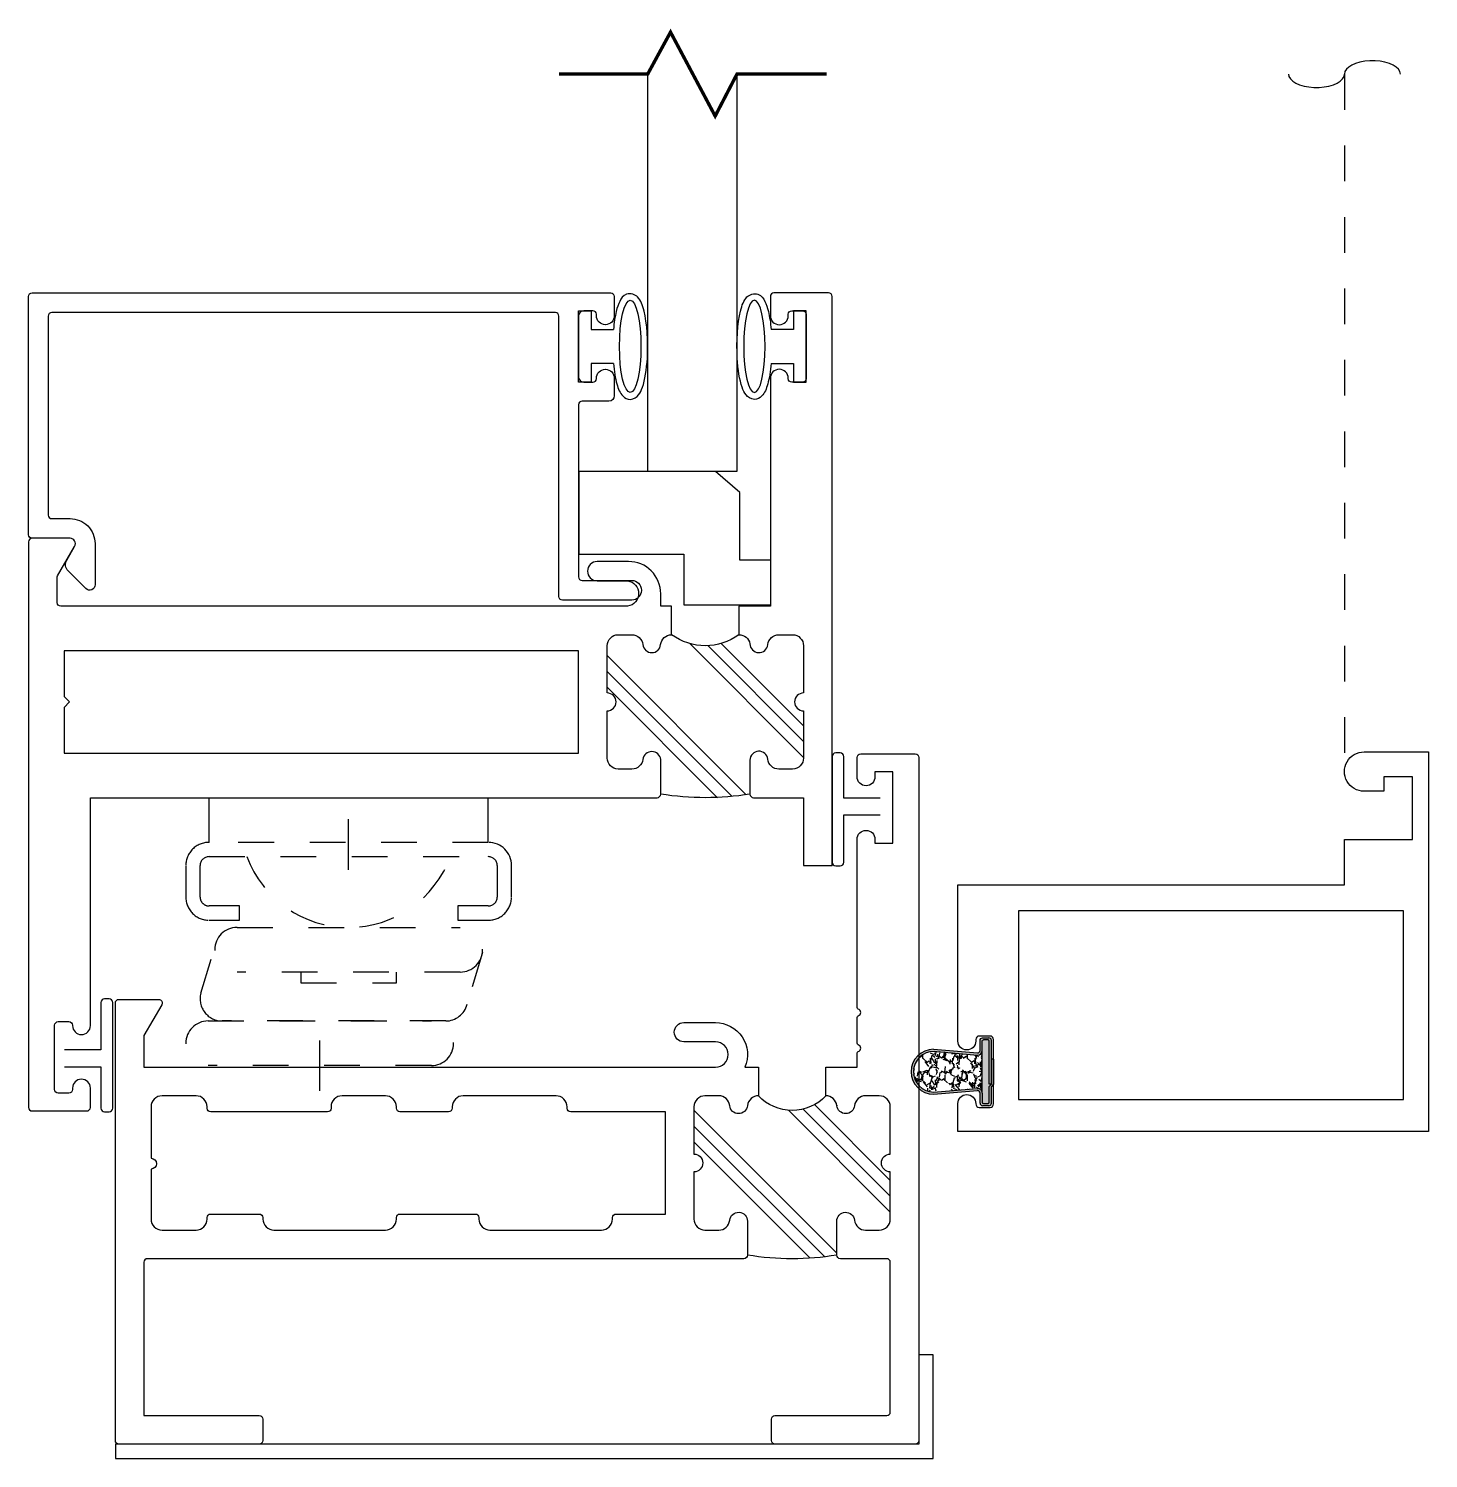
# Model space of a CAD drawing. Extents: x -7 to 55.9, y -20.4 to 38.1.
# Drawn here: x 18.005 to 21.925, y 19.109 to 23.111 of the extents above; entities that cross this region are included whole.
import ezdxf

# ---------------------------------------------------------------- set-up
doc = ezdxf.new("R2010")
doc.units = 0
doc.header["$LTSCALE"] = 0.25
doc.header["$MEASUREMENT"] = 0
doc.linetypes.add('HIDDEN', pattern=[0.375, 0.25, -0.125])
doc.layers.get('0').update_dxf_attribs({"linetype": 'CONTINUOUS'})
for name, color, linetype in [('FRAME', 1, 'CONTINUOUS'), ('GLASS', 7, 'CONTINUOUS'), ('HARDWARE', 7, 'CONTINUOUS'), ('MISC', 7, 'CONTINUOUS'), ('SCREEN', 92, 'CONTINUOUS'), ('VENT', 5, 'CONTINUOUS'), ('YK_GLASS_STOP', 5, 'CONTINUOUS')]:
    doc.layers.add(name, color=color, linetype=linetype)

# ---------------------------------------------------------------- blocks, each defined once
blk = doc.blocks.new('05P19-BLOCK-OG')
h = blk.add_hatch()
h.set_pattern_fill('PLAST', angle=45, style=0)
h.set_pattern_definition([(45, (0, 0), (-0.1767766952966369, 0.1767766952966369), []), (45, (-0.02209708691207961, 0.02209708691207961), (-0.1767766952966369, 0.1767766952966369), []), (45, (-0.04419417382415922, 0.04419417382415922), (-0.1767766952966369, 0.1767766952966369), [])])
h.paths.add_polyline_path([(0.006500000000002615, 1.119999999999997, -1), (0.006500000000002615, 1.169999999999998), (0.006499999999999062, 1.301999999999996, 0.4142135623730951), (-0.02449999999999974, 1.333000000000002), (-0.06282235637171851, 1.333000000000002, 0.3831100821435137), (-0.09364390909450426, 1.305321428571432, -0.9477161429389733), (-0.1434999999999995, 1.307999999999996), (-0.1434999999999995, 1.402999999999995, 0.08116490880306991), (-0.3934999999999995, 1.402999999999995), (-0.3935000000000031, 1.307999999999996, -0.9477161429388881), (-0.4433560909054926, 1.305321428571428, 0.383110082143552), (-0.4741776436282805, 1.333000000000002), (-0.5124999999999993, 1.333000000000002, 0.414213562373112), (-0.5435000000000016, 1.301999999999996), (-0.5435000000000016, 1.169999999999998, -1), (-0.5435000000000016, 1.119999999999997), (-0.5435000000000052, 0.9879999999999995, 0.4142135623730697), (-0.5124999999999993, 0.9570000000000007), (-0.4741776436282805, 0.9569999999999972, 0.3831100821435728), (-0.4433560909054714, 0.9846785714285693, -0.898026510133856), (-0.3936439090945107, 0.9846785714285708, 0.009247422742496176), (-0.3934999999999995, 0.9835410560201723, 0.3725428218125842), (-0.3628223563717016, 0.9569999999999972, -0.4362749181193996), (-0.1741776436283076, 0.9569999999999972, 0.3831100821436014), (-0.1433560909054956, 0.9846785714285695, -0.8980265101344621), (-0.0936439090945278, 0.9846785714285708, 0.3831100821435797), (-0.06282235637171851, 0.9570000000000007), (-0.0245000000000033, 0.9570000000000007, 0.414213562373095), (0.006499999999995509, 0.9879999999999995)])
for points in [[(-0.3934999999999995, 0.9835410560201723, -0.009247422742496176), (-0.3936439090945107, 0.9846785714285708, 0.8980265101338284), (-0.4433560909054712, 0.9846785714285708, -0.3831100821435873), (-0.4741776436282805, 0.9569999999999972), (-0.5124999999999993, 0.9570000000000007, -0.4142135623730697), (-0.5435000000000052, 0.9879999999999995), (-0.5435000000000016, 1.119999999999997, 0.9999999999999999), (-0.5435000000000016, 1.169999999999998), (-0.5435000000000016, 1.301999999999996, -0.414213562373112), (-0.5124999999999993, 1.333000000000002), (-0.4741776436282805, 1.333000000000002, -0.383110082143552), (-0.4433560909054926, 1.305321428571428, 0.9477161429388876), (-0.3935000000000031, 1.307999999999996), (-0.3934999999999995, 1.402999999999995, 0.414213562373095), (-0.4035000000000011, 1.413), (-2.073499999999999, 1.413, -0.414213562373147), (-2.083500000000004, 1.423000000000005), (-2.0835, 1.851999999999993), (-1.760500000000017, 1.851999999999993, 0.414213562373095), (-1.750500000000019, 1.861999999999991), (-1.750500000000019, 1.921999999999993, 0.414213562373095), (-1.760500000000017, 1.931999999999992), (-2.1535, 1.931999999999992, 0.414213562373095), (-2.163499999999998, 1.922000000000001), (-2.163499999999999, 0.6969999999999992, 0.414213562373095), (-2.153500000000001, 0.6870000000000012), (-2.042499999999997, 0.6869999999999976, 0.5773502691896818), (-2.033839745962155, 0.7019999999999982), (-2.083500000000001, 0.7880140831103262), (-2.083500000000001, 0.8769999999999989), (-0.4829229117880409, 0.8769999999999989, -0.9999999999999999), (-0.4829229117880409, 0.8060000000000009), (-0.5715738031341093, 0.8060000000000009, 0.9999999999999999), (-0.5715738031341093, 0.7520000000000024), (-0.4834999999999994, 0.7520000000000024, 0.5366750419289156), (-0.4005843802411153, 0.8769999999999953), (-0.3628223563717015, 0.8769999999999988), (-0.3628223563717015, 0.9569999999999972, -0.3831100821435872), (-0.3936439090945107, 0.9846785714285708)], [(-0.1434999999999995, 0.9835410560202007, 0.00924742274226656), (-0.1433560909054983, 0.9846785714285708, -0.383110082143587), (-0.1741776436283076, 0.9569999999999972), (-0.1741776436283076, 0.8769999999999988), (-0.08650000000001157, 0.8769999999999989), (-0.08650000000000446, 0.8378849659528314, 0.3178372451958593), (-0.08316666666667416, 0.8331709207449087, -0.7071067811862941), (-0.08316666666667061, 0.8143147399132538, 0.3178372451957417), (-0.08650000000000801, 0.8096006947053453), (-0.08650000000000801, 0.7378849659528299, 0.3178372451956331), (-0.08316666666667416, 0.7331709207449109, -0.7071067811862941), (-0.08316666666667061, 0.7143147399132559, 0.3178372451959373), (-0.08650000000000801, 0.7096006947053404), (-0.08649999999999736, 0.2389914200298442, 0.9999999999999999), (-0.0365000000000002, 0.2389914200298442), (-0.0365000000000002, 0.25), (0.01350000000000051, 0.25), (0.01350000000000051, 0.04999999999999716), (-0.0365000000000002, 0.05000000000000071), (-0.0365000000000002, 0.0640713322541302, 0.9999999999999999), (-0.08649999999999913, 0.0640713322541302), (-0.08650000000000091, 0.009999999999998016, 0.4142135623731472), (-0.07649999999999935, 0), (0.07649999999999935, 0, 0.414213562373069), (0.08650000000000269, 0.00999999999999801), (0.08650000000000091, 1.922000000000001, 0.414213562373095), (0.07649999999999935, 1.931999999999999), (-0.3164999999999942, 1.931999999999999, 0.414213562372965), (-0.3264999999999958, 1.922000000000001), (-0.3264999999999993, 1.861999999999998, 0.414213562373095), (-0.3164999999999942, 1.852), (-0.003499999999998948, 1.852, -0.414213562373199), (0.006500000000006166, 1.842000000000002), (0.006500000000002615, 1.422999999999998, -0.414213562373095), (-0.003499999999998951, 1.413), (-0.1335000000000015, 1.413, 0.414213562373095), (-0.1434999999999995, 1.402999999999995), (-0.1434999999999995, 1.307999999999996, 0.9477161429388934), (-0.0936439090945047, 1.305321428571428, -0.383110082143551), (-0.06282235637171851, 1.333000000000002), (-0.02449999999999974, 1.333000000000002, -0.414213562373095), (0.006499999999999062, 1.301999999999996), (0.006500000000002615, 1.169999999999998, 0.9999999999999997), (0.006500000000002615, 1.119999999999997), (0.006499999999995509, 0.9879999999999995, -0.414213562373095), (-0.0245000000000033, 0.9570000000000007), (-0.06282235637171851, 0.9570000000000007, -0.3831100821435794), (-0.0936439090945278, 0.9846785714285708, 0.8980265101338356), (-0.1433560909054918, 0.9846785714285708)]]:
    blk.add_lwpolyline(points, format="xyb")
blk.add_lwpolyline([(-1.3765, 0.9879999999999995, -0.414213562373095), (-1.407499999999999, 0.9570000000000007), (-1.528500000000001, 0.9570000000000007, -0.414213562373095), (-1.5595, 0.9879999999999995), (-1.5595, 0.9920000000000009, 0.4142135623730689), (-1.569499999999998, 1.001999999999999), (-1.8965, 1.001999999999999, 0.4142135623731211), (-1.906500000000001, 0.9919999999999973), (-1.906500000000001, 0.9879999999999995, -0.414213562373095), (-1.9375, 0.9570000000000007), (-2.032499999999999, 0.9569999999999972, -0.41421356237312), (-2.063500000000001, 0.9879999999999995), (-2.063500000000001, 1.131999999999998, 0.9999999999999999), (-2.063500000000001, 1.161999999999999), (-2.063499999999999, 1.301999999999996, -0.4142135623730923), (-2.032499999999999, 1.333000000000002), (-1.937500000000002, 1.333000000000002, -0.414213562373095), (-1.906500000000001, 1.301999999999996), (-1.906500000000001, 1.301999999999996), (-1.906500000000003, 1.298000000000005, 0.4142135623730945), (-1.896500000000003, 1.288), (-1.760499999999999, 1.288, 0.4142135623730955), (-1.750499999999999, 1.298000000000005), (-1.750500000000001, 1.301999999999996), (-1.750500000000001, 1.301999999999996, -0.4142135623730959), (-1.7195, 1.333000000000002), (-1.407500000000001, 1.333000000000002, -0.414213562373095), (-1.3765, 1.301999999999996), (-1.3765, 1.301999999999996), (-1.376500000000002, 1.297999999999998, 0.4142135623730976), (-1.366500000000002, 1.288), (-1.155499999999998, 1.288, 0.4142135623730924), (-1.145499999999998, 1.297999999999998), (-1.145499999999997, 1.301999999999996), (-1.145499999999997, 1.301999999999996, -0.414213562373095), (-1.114499999999998, 1.333000000000002), (-0.8024999999999967, 1.333000000000002, -0.4142135623730783), (-0.7714999999999961, 1.301999999999996), (-0.7714999999999979, 1.301999999999996), (-0.7714999999999961, 1.297999999999998, 0.4142135623730955), (-0.7614999999999963, 1.288), (-0.6234999999999999, 1.288), (-0.6234999999999999, 1.001999999999999), (-0.8885000000000005, 1.001999999999999, 0.414213562373069), (-0.8984999999999967, 0.9919999999999973), (-0.8984999999999985, 0.9879999999999995, -0.4142135623731034), (-0.9295000000000009, 0.9570000000000007), (-1.189500000000002, 0.9570000000000007, -0.414213562373095), (-1.220500000000003, 0.9879999999999995), (-1.220500000000001, 0.9919999999999973, 0.4142135623731472), (-1.230499999999999, 1.001999999999999), (-1.366500000000002, 1.001999999999999, 0.414213562373147), (-1.3765, 0.9919999999999973)], format="xyb", close=True)
at = {"color": 7}
for centre, radius, start, end in [((-0.2685000000000384, 0.6380355958714585), 0.7751100177289266, 80.71952999972237, 99.28047000027192), ((-0.2685000000000046, 0.869475561110952), 0.1286749171919361, 42.85912806963021, 137.1408719303697)]:
    blk.add_arc(centre, radius, start, end, dxfattribs=at)
blk = doc.blocks.new('05P11-Z-BAR')
h = blk.add_hatch()
h.set_pattern_fill('PLAST', angle=45, style=0)
h.set_pattern_definition([(45, (-0.3846097068984409, -1.398661897411557e-07), (-0.1767766952966369, 0.1767766952966369), []), (45, (-0.4067067938105207, 0.02209694704589005), (-0.1767766952966369, 0.1767766952966369), []), (45, (-0.4288038807226, 0.04419403395796961), (-0.1767766952966369, 0.1767766952966369), [])])
h.paths.add_polyline_path([(0.006500012155301604, 1.119999860133819, -0.4142135623730743), (-0.01849998784469875, 1.144999860133807, -0.4142135623730742), (0.006500012155301604, 1.169999860133802), (0.006500012155301604, 1.301999860133803, 0.4142135623730952), (-0.02449998784470075, 1.332999860133806), (-0.06282234421639288, 1.332999860133806, 0.3831100821436012), (-0.09364389693920794, 1.305321288705233, -0.9477161429388272), (-0.1434999878446988, 1.307999860133805), (-0.1434999878446988, 1.402999860133806, 0.08732874840429862), (-0.3934999878446988, 1.402999860133806), (-0.3934999878446988, 1.307999860133804, -1), (-0.4434999878446995, 1.307999860133808, 0.3529846201391642), (-0.4733297908957237, 1.332999860133806), (-0.5124999878446985, 1.332999860133806, 0.4142135623730613), (-0.5434999878446973, 1.301999860133804), (-0.5434999878446973, 1.169999860133792, -0.4142135623730532), (-0.5184999878446952, 1.144999860133804, -0.4142135623730535), (-0.5434999878446973, 1.119999860133805), (-0.5434999878446956, 0.9879998601338011, 0.4142135623730853), (-0.5124999878446954, 0.9569998601338012), (-0.4741776314730153, 0.9569998601338008, 0.3831100821436243), (-0.4433560787501896, 0.9846784315623762, -0.8980265101338073), (-0.3936438969391802, 0.9846784315623749, 0.3831100821435955), (-0.3628223442163705, 0.9569998601338012, -0.3255772967541123), (-0.174499987844698, 0.9569998601338008, 0.3636339569096083), (-0.1434999878446988, 0.9819998601337991, -0.9477161429388691), (-0.09364389693920705, 0.9846784315623749, 0.3831100821436257), (-0.06282234421640132, 0.9569998601338012), (-0.02449998784469898, 0.9569998601338012, 0.4142135623730952), (0.006500012155301604, 0.9879998601338018)])
blk.add_line((-0.08650000000003644, 0.8769999999999882), (-0.08650000000003644, 0.8769999999999882))
for points in [[(-2.163499999999992, 2.279999999999987, -0.4142135623730951), (-2.153500000000002, 2.289999999999992), (-2.00050000000001, 2.289999999999992, -0.414213562373095), (-1.990500000000005, 2.279999999999987), (-1.990500000000019, 2.225999999999985, -0.9999999999999999), (-2.040500000000002, 2.225999999999985), (-2.040500000000002, 2.22999999999999, 0.414213562373095), (-2.050500000000007, 2.239999999999995), (-2.080500000000008, 2.239999999999995, 0.414213562373095), (-2.090500000000013, 2.22999999999999), (-2.090500000000013, 2.049999999999983, 0.4142135623730949), (-2.080500000000008, 2.039999999999992), (-2.050500000000007, 2.039999999999992, 0.414213562373095), (-2.040500000000002, 2.049999999999983), (-2.040500000000002, 2.050999999999988, -0.9999999999999999), (-1.990500000000005, 2.050999999999988), (-1.990500000000019, 1.412999999999968), (-0.4034999999999953, 1.412999999999968, -0.414213562373095), (-0.393499999999996, 1.402999999999985), (-0.3935000000012612, 1.306458842872245, -0.8888336095938596), (-0.4431522135836654, 1.305951034930174, 0.3772582045381307), (-0.4738993975682249, 1.33299999999997), (-0.5124999999999962, 1.33299999999997, 0.414213562373095), (-0.5434999999999879, 1.301999999999978), (-0.5435000000000021, 1.169999999999973, -0.9999999999999999), (-0.5435000000000021, 1.119999999999549), (-0.5434999999999879, 0.9879999999999707, 0.414213562373095), (-0.5124999999999962, 0.9569999999999648), (-0.4741776164002478, 0.9569999999999648, 0.3831087811484064), (-0.4433560787501905, 0.9846784315623718, -0.8980265101338769), (-0.3936438969391807, 0.9846784315623744, 0.3831100821435925), (-0.3628223442163709, 0.9569998601338008), (-0.3628223442163634, 0.8769999999999745), (-0.3934999999998494, 0.8769999999999851), (-0.393499999999726, 0.8420000000002545, -0.414213562374017), (-0.4834999999997152, 0.7519999999999811), (-0.571499999999979, 0.7519999999999811, -0.9999999999999999), (-0.571499999999979, 0.8059999999999832), (-0.4859999999997129, 0.8059999999999832, 0.8591549295774696), (-0.4859999999996987, 0.8769999999999776), (-2.073500000000017, 0.8769999999999811, 0.4142135623730951), (-2.083500000000008, 0.866999999999976), (-2.083500000000008, 0.7970333209967748, 0.1316524975873933), (-2.082160254037852, 0.7920333209967794), (-2.03450961894324, 0.7094999999999914, -0.5773534625289464), (-2.047500143700653, 0.6870000000006797), (-2.153500000000002, 0.6869999999999834, -0.414213562373095), (-2.163500000000007, 0.6969999999999885), (-2.163500000000007, 2.280000021861284)], [(-0.02450000000001085, 0.956999999999979, 0.414213562373095), (0.006499999999995065, 0.9879999999999707), (0.006499999999995065, 1.12000000000151, -0.9999999999999997), (0.006499999999995065, 1.169999999999973), (0.006499999999995065, 1.301999999999978, 0.414213562373095), (-0.02450000000001085, 1.332999999999984), (-0.06282235637103684, 1.332999999999984, 0.38311008214375), (-0.09364390909385012, 1.305321428571403, -0.9477161429392208), (-0.1434999999999964, 1.307999999999992), (-0.143499999999996, 1.402999999999984, -0.414213562373095), (-0.1334999999999966, 1.412999999999983), (0.006499999999995509, 1.412999999999997), (0.006499999999995509, 1.602999999999994), (0.0864999999999938, 1.602999999999994), (0.08650000000000801, 0.01000000000000512, -0.414213562373095), (0.0765000000000029, 0), (-0.0765000000000029, 0, -0.414213562373095), (-0.0864999999999938, 0.01000000000000512), (-0.0864999999999938, 0.06399999999999295, -0.9999999999999999), (-0.03650000000001086, 0.06399999999999295), (-0.03650000000001086, 0.06000000000000227, 0.414213562373095), (-0.02650000000000574, 0.04999999999999716), (0.003499999999995396, 0.04999999999999716, 0.414213562373095), (0.01350000000000051, 0.06000000000000227), (0.01350000000000051, 0.2399999999999949, 0.414213562373095), (0.003499999999995396, 0.25), (-0.02650000000000574, 0.25, 0.414213562373095), (-0.03650000000001086, 0.2399999999999949), (-0.03650000000001086, 0.2390000000000043, -0.9999999999999999), (-0.0864999999999938, 0.2390000000000043), (-0.08650000000003644, 0.8769999999999882), (-0.1744999878447051, 0.8769999999999742), (-0.1744999878446976, 0.9569998601338012, 0.3636339569096084), (-0.1434999878446988, 0.9819998601338, -0.9477161429388556), (-0.09364389693920705, 0.9846784315623751, 0.3831100821435591), (-0.06282234421640887, 0.9569998601338017), (-0.02449998784469898, 0.9569998601338014)]]:
    blk.add_lwpolyline(points, format="xyb")
blk.add_lwpolyline([(-2.063499999999998, 1.160499999999971), (-2.063499999999998, 1.287999999999982), (-0.6234999999999999, 1.287999999999968), (-0.6234999999999999, 1.001999999999967), (-2.063499999999998, 1.001999999999981), (-2.063499999999998, 1.129499999999965), (-2.048499999999998, 1.144999999999968)], close=True)
at = {"color": 7}
for centre, radius, start, end in [((-0.2685000000000084, 0.6380355958717443), 0.7751100177289135, 80.71952999972298, 99.28047000039282), ((-0.2686611660305345, 0.8277217441759068), 0.1599348578108211, 53.93185351632605, 126.0681464836738)]:
    blk.add_arc(centre, radius, start, end, dxfattribs=at)
blk = doc.blocks.new('4-BAR_HINGE')
at = {"linetype": 'HIDDEN', "ltscale": 0.75}
for p, q in [((0.400599999999983, -1.054240267752014), (0.312599999999982, -1.054240267752011)), ((0.2475999999999843, -1.119240267752012), (0.2475999999999843, -1.901240267752012)), ((0.2875999999999834, -1.901240267752016), (0.2875999999999834, -1.119240267752019)), ((0.3125999999999856, -1.094240267752021), (0.4005999999999794, -1.094240267752021)), ((0.4255999999999815, -1.119240267752019), (0.4255999999999851, -1.204240267752017)), ((0.4655999999999878, -1.204240267752013), (0.4655999999999842, -1.119240267752016)), ((0.5561197281526482, -1.135744846481067), (0.700893794197583, -1.1784500173728)), ((0.4856939637455078, -1.822740267752017), (0.4856939637455078, -1.197740267752017)), ((0.6106939637455078, -1.197740267752017), (0.6106939637455078, -1.822740267752017)), ((0.4255999999999851, -1.204240267752017), (0.4655999999999878, -1.204240267752013)), ((0.7475999999999843, -1.23853412391556), (0.7475999999999843, -1.864192989564973)), ((0.7475999999999843, -1.903740267752013), (0.7475999999999843, -1.278740267752013)), ((0.8725999999999843, -1.278740267752013), (0.8725999999999843, -1.903740267752013)), ((0.640723439938153, -1.376546750686487), (0.6106939637455078, -1.376546750686487)), ((0.640723439938153, -1.643933784817548), (0.640723439938153, -1.376546750686487)), ((0.6106939637455078, -1.643933784817548), (0.640723439938153, -1.643933784817548)), ((0.4655999999999807, -1.816240267752011), (0.4255999999999851, -1.816240267752011)), ((0.4255999999999851, -1.816240267752011), (0.4255999999999851, -1.901240267752016)), ((0.4655999999999842, -1.901240267752012), (0.4655999999999807, -1.816240267752011)), ((0.6701371524157622, -1.924233811882683), (0.5261870349446731, -1.881237661580759)), ((0.4005999999999865, -1.926240267752018), (0.3125999999999856, -1.926240267752014)), ((0.3125999999999856, -1.966240267752013), (0.4005999999999865, -1.96624026775201))]:
    blk.add_line(p, q, dxfattribs=at)
for p, q in [((0.2475999999999843, -1.119240267752012), (0.1225000000000094, -1.119240267752012)), ((0.2475999999999843, -1.901240267752009), (0.1225000000000094, -1.901240267752009))]:
    blk.add_line(p, q)
at = {"linetype": 'Continuous'}
for p, q in [((0.3241550291959463, -1.510240267752014), (0.1831148004168881, -1.510240267752014)), ((0.9431201143895116, -1.591240267752013), (0.802079885610457, -1.591240267752013))]:
    blk.add_line(p, q, dxfattribs=at)
at = {"linetype": 'HIDDEN', "ltscale": 0.75}
for centre, radius, start, end in [((0.3125999999999856, -1.119240267752012), 0.06500000000000128, 90.00000000000325, 180), ((0.400599999999983, -1.119240267752012), 0.06500000000000128, 359.9999999999968, 90), ((0.3125999999999856, -1.119240267752023), 0.02500000000000213, 90, 179.9999999999919), ((0.4005999999999794, -1.119240267752019), 0.02499999999999858, 0, 90), ((0.5481939637455078, -1.197740267752017), 0.0625, 0, 180), ((0.6855999999999831, -1.23853412391556), 0.06200000000000241, 0, 75.71921055997257), ((0.1811789483949724, -1.510240267752014), 0.3045150153505384, 290.4553410060033, 69.54465899399665), ((0.8100999999999843, -1.278740267752013), 0.0625, 0, 180), ((0.5481939637455078, -1.822740267752017), 0.0625, 180, 0), ((0.6855999999999867, -1.864192989564973), 0.06199999999999761, 255.5579444636939, 0), ((0.312599999999982, -1.901240267752016), 0.06499999999999773, 179.9999999999968, 270.0000000000032), ((0.3125999999999856, -1.901240267752016), 0.02499999999999858, 180, 270), ((0.4005999999999865, -1.901240267752012), 0.06499999999999773, 270, 0), ((0.400599999999983, -1.901240267752019), 0.02500000000000213, 270.0000000000081, 8.142219984546603e-12), ((0.8100999999999843, -1.903740267752013), 0.0625, 180, 0)]:
    blk.add_arc(centre, radius, start, end, dxfattribs=at)
blk = doc.blocks.new('05P05-.25in_GLASS_STOP')
for p, q in [((-0.5884999999999732, 0.2500000000001179), (-0.6234999999999555, 0.2500000000001179)), ((-0.6234999999999555, 0.2500000000001179), (-0.6234999999999555, 0.05000000000011862)), ((-0.5884999999999732, 0.1975000000001124), (-0.5884999999999732, 0.2500000000001179)), ((-0.02150000000005992, 0.1975000000001124), (-0.02150000000005992, 0.2500000000001179)), ((-0.02150000000005992, 0.2500000000001179), (0.01349999999992246, 0.2500000000001179)), ((0.01349999999992246, 0.2500000000001179), (0.01349999999992246, 0.05000000000011862)), ((-0.5258537792499054, 0.1975000000001123), (-0.5884999999999732, 0.1975000000001124)), ((-0.08414622075012768, 0.1975000000001123), (-0.02150000000005992, 0.1975000000001124)), ((-0.5884999999999732, 0.05000000000011862), (-0.5884999999999732, 0.1025000000001206)), ((-0.5884999999999732, 0.1025000000001206), (-0.5258264626035033, 0.1025000000001206)), ((-0.02150000000005992, 0.1025000000001206), (-0.08417353739652977, 0.1025000000001206)), ((-0.02150000000005992, 0.05000000000011862), (-0.02150000000005992, 0.1025000000001206)), ((-0.6234999999999555, 0.05000000000011862), (-0.5884999999999732, 0.05000000000011862)), ((0.01349999999992246, 0.05000000000011862), (-0.02150000000005992, 0.05000000000011862))]:
    blk.add_line(p, q)
blk.add_lwpolyline([(-2.0475, 0.6320000000000006, 0.4142135623731117), (-1.977500000000001, 0.7020000000000061), (-1.977500000000008, 0.8170000000000045, 0.6681786381312159), (-2.003106601724023, 0.8276066017115838), (-2.05268078054102, 0.7780324228364738, 0.3394542586999595), (-2.056653746095606, 0.7478547533171714), (-2.034509618943236, 0.709500000000001, -0.5773502691896181), (-2.047500000000002, 0.6870000000000003), (-2.153499999999999, 0.6869999999999985, 0.4142135623730951), (-2.163499999999999, 0.6769999999999987), (-2.163499999999952, 0.01000000000008505, 0.414213562373069), (-2.153499999999953, 8.615330671091215e-14), (-0.5334999999999525, 1.20570220474292e-13, 0.4142135623731211), (-0.5234999999999527, 0.01000000000012125), (-0.5234999999999562, 0.0641000000001195, 0.4142135623730951), (-0.548399999999955, 0.08900000000012187), (-0.5485999999999546, 0.08900000000012187, 0.4142135623731003), (-0.5734999999999538, 0.0641000000001195), (-0.5734999999999543, 0.0600000000001184, -0.4142135623730951), (-0.583499999999954, 0.05000000000011684), (-0.6084999999999535, 0.05000000000011684, -0.4142135623730864), (-0.6234999999999536, 0.06500000000011741), (-0.6234999999999569, 0.2350000000001191, -0.414213562373082), (-0.608499999999957, 0.2500000000001197), (-0.5834999999999575, 0.2500000000001197, -0.4142135623730431), (-0.5734999999999595, 0.2400000000001217), (-0.5734999999999586, 0.2389000000001207, 0.4142135623730951), (-0.548599999999958, 0.2140000000001219), (-0.5483999999999585, 0.2140000000001219, 0.4142135623731107), (-0.5234999999999601, 0.2389000000001207), (-0.5234999999999597, 0.2880000000001199, 0.4142135623730951), (-0.5384999999999602, 0.3030000000001205), (-0.6134999999999577, 0.3030000000001178, -0.414213562373108), (-0.623499999999958, 0.3130000000001176), (-0.6234999999999673, 0.7950000000001187, -0.4142135623730951), (-0.6134999999999675, 0.8050000000001185), (-0.4743999999999982, 0.8050000000001184, 0.4142135623730951), (-0.4474999999999982, 0.8319000000001188), (-0.4474999999999982, 0.8331000000001186, 0.4142135623730964), (-0.4743999999999982, 0.860000000000119), (-0.6684999999999686, 0.8600000000001182, 0.4142135623730951), (-0.6784999999999684, 0.8500000000001184), (-0.6784999999999534, 0.06500000000011563, -0.4142135623730951), (-0.6884999999999531, 0.05500000000011585), (-2.098499999999957, 0.05500000000008143, -0.414213562373069), (-2.108499999999957, 0.06499999999999684), (-2.108499999999996, 0.6220000000000008, -0.4142135623730951), (-2.098499999999996, 0.6320000000000006)], format="xyb", close=True)
at = {"extrusion": (0, 0, -1)}
blk.add_ellipse((-0.4789291316869005, 0.1500000000001164), major_axis=(0, 0.1291417834930815), ratio=0.2323028162423295, dxfattribs=at)
blk.add_ellipse((-0.1310708683131325, 0.1500000000001164), major_axis=(0, 0.1291417834930815), ratio=0.2323028162423295)
for points in [[(-0.5258537792499055, 0.1975000000001123), (-0.5239381905453989, 0.2192619323687833), (-0.5206848080422598, 0.2391379696677345), (-0.5122014389201938, 0.26906933263559), (-0.5082158103586146, 0.2801243945859221), (-0.49453389650479, 0.293754654219582), (-0.4873865521171773, 0.2980894733958687), (-0.4789291316869005, 0.2980894733958687), (-0.4681546555212844, 0.2980894733958687), (-0.4601808542613049, 0.2915249131502776), (-0.4506441997096149, 0.2792864122120623), (-0.447491618645331, 0.272415250409311), (-0.4373168951899025, 0.243753269355852), (-0.4327879288062643, 0.214756435282527), (-0.4282232713158544, 0.1361969476710374), (-0.4315394023967762, 0.08512002492522568), (-0.4442252202239687, 0.03441686393306707), (-0.4483353178571938, 0.02177428309818288), (-0.4644050357458018, 0.004813679648053321), (-0.4781911956679136, -0.0004377570689457246), (-0.4994470389754377, 0.008139219907816488), (-0.5041752501289367, 0.01589043658388003), (-0.5123091614569765, 0.03183721654219668), (-0.5153853805516383, 0.04115887258296914), (-0.521564316548105, 0.06650385090228257), (-0.5241826887724336, 0.08384627548553789), (-0.5258264626035033, 0.1025000000001205)], [(-0.08414622075012756, 0.1975000000001123), (-0.08606180945463415, 0.2192619323687833), (-0.08931519195777327, 0.2391379696677345), (-0.09779856107983931, 0.26906933263559), (-0.1017841896414184, 0.2801243945859221), (-0.1154661034952431, 0.293754654219582), (-0.1226134478828558, 0.2980894733958687), (-0.1310708683131325, 0.2980894733958687), (-0.1418453444787486, 0.2980894733958687), (-0.1498191457387282, 0.2915249131502776), (-0.1593558002904181, 0.2792864122120623), (-0.162508381354702, 0.272415250409311), (-0.1726831048101305, 0.243753269355852), (-0.1772120711937688, 0.214756435282527), (-0.1817767286841787, 0.1361969476710374), (-0.1784605976032569, 0.08512002492522568), (-0.1657747797760644, 0.03441686393306707), (-0.1616646821428392, 0.02177428309818288), (-0.1455949642542312, 0.004813679648053321), (-0.1318088043321194, -0.0004377570689457246), (-0.1105529610245953, 0.008139219907816488), (-0.1058247498710964, 0.01589043658388003), (-0.0976908385430566, 0.03183721654219668), (-0.09461461944839478, 0.04115887258296914), (-0.0884356834519281, 0.06650385090228257), (-0.0858173112275995, 0.08384627548553789), (-0.08417353739652977, 0.1025000000001205)]]:
    blk.add_open_spline(points, degree=3, knots=[5.075676406543776, 5.075676406543776, 5.075676406543776, 5.075676406543776, 5.596594853853209, 5.596594853853209, 6.055763188068042, 6.055763188068042, 6.283185307179586, 6.283185307179586, 6.283185307179586, 6.57291362589119, 6.57291362589119, 6.862641944602795, 6.862641944602795, 7.608886423721328, 7.608886423721328, 8.676450748970272, 8.676450748970272, 9.184339566121352, 9.184339566121352, 9.518241711648844, 9.518241711648844, 9.852143857176337, 9.852143857176337, 10.18604600270383, 10.18604600270383, 10.63143584422233, 10.63143584422233, 10.63143584422233, 10.63143584422233])
blk = doc.blocks.new('A$C3E2104E7')
at = {"layer": 'SCREEN'}
blk.add_lwpolyline([(0.02490016478563462, 0.1033195725520102), (0.02510016478564125, 0.1033195725520102, -0.414213562373095), (0.05000016478564362, 0.07841957255200782), (0.05000016478564362, 0.07731957255199973, 0.4142135623730949), (0.06000016478563452, 0.06731957255200882), (0.09000016478560724, 0.06731957255200882, 0.414213562373095), (0.100000164785655, 0.07731957255199973), (0.100000164785655, 0.2573195725520065, 0.414213562373095), (0.09000016478560724, 0.2673195725519975), (0.06000016478563452, 0.2673195725519975, 0.414213562373095), (0.05000016478564362, 0.2573195725520065), (0.05000016478564362, 0.2532195725520126, -0.4142135623730951), (0.02510016478564125, 0.2283195725520102), (0.02490016478563462, 0.2283195725520102, -0.4142135623730949), (1.647856322506414e-07, 0.2532195725520126), (1.647856322506414e-07, 0.6904999818689532), (1.082515027650786, 0.6904999818689532), (1.082515027650786, 0.8174999818689628), (1.272515027650783, 0.8174999818689628), (1.272515027650783, 0.9924999818689457), (1.192515027650785, 0.9924999818689457), (1.192515027650785, 0.9524999818689537), (1.137515027650792, 0.9524999818689821, -1.00000000000013), (1.137515027650792, 1.062499981868967), (1.317515027650785, 1.062499981868967), (1.317515027650785, -1.81310326752282e-08), (1.647856322506414e-07, -1.81310326752282e-08), (1.647856322506414e-07, 0.07841957255200782, -0.414213562373095)], format="xyb", close=True, dxfattribs=at)
blk.add_lwpolyline([(1.247515027650699, 0.08999998186891389), (1.247515027650699, 0.6174999818689173), (0.1700001647855416, 0.6174999818689173), (0.1700001647855416, 0.08999998186888547)], close=True, dxfattribs=at)
blk = doc.blocks.new('*U186')
h = blk.add_hatch(color=7)
h.dxf.hatch_style = 1
h.paths.add_polyline_path([(-0.06244228641652898, 0.1619882729286112), (-0.0520159362549512, 0.03959539549218635, -0.4393819219709624), (-0.05899056916341916, 0.03200000000000003), (-0.08744328750798944, 0.03199999999999958, 0.414213562373092), (-0.09444328750798936, 0.02499999999999958), (-0.09444328750798936, 0.006999999999999534, 0.4142135623730894), (-0.08744328750798935, -3.33066907387547e-16), (-0.04044228750799125, 0), (-0.03444328750798856, -0.0060000000000002), (0.03555771249200922, -0.0060000000000002), (0.03555771249200923, -2.775557561562891e-17), (-0.03444328750798852, 0), (-0.04044228750799118, 0.005999999999999645), (-0.08494328750798986, 0.005999999999999617, -0.4142135623730941), (-0.08844328750798985, 0.00949999999999962), (-0.08844328750798985, 0.02249999999999991, -0.414213562373071), (-0.08494328750798988, 0.02599999999999963), (-0.05899056916341897, 0.02600000000000002, 0.4393819219709506), (-0.04603767947626435, 0.0401057344854886), (-0.05644207855980712, 0.1619858380355864, -1.000618141417038), (0.05755671249201022, 0.160705716355984), (0.05755671249201023, 0.152869), (0.04705771705673792, 0.03901089416962103, 0.414459032046027), (0.06005771249200897, 0.02599999999999977), (0.08605771249200875, 0.02599999999999963, -0.4142135623730931), (0.08955771249200875, 0.02249999999999963), (0.08955771249200878, 0.009499999999999814, -0.4142135623731137), (0.08605771249200878, 0.005999999999999589), (-0.03444328750798853, 0.005999999999999645), (-0.03444328750798853, 0), (0.0885567124920108, -3.33066907387547e-16, 0.4142135623730951), (0.09555671249201081, 0.006999999999999673), (0.09555671249201081, 0.02499999999999974, 0.4142135623730885), (0.0885567124920108, 0.03199999999999958), (0.06005771249200895, 0.03199999999999983, -0.4142135623729288), (0.05305771249200897, 0.0389999999999959), (0.0635577124920091, 0.1620000000000135, 1.000093076325736)])
h = blk.add_hatch()
h.set_pattern_fill('GRAVEL', scale=0.0625)
h.set_pattern_definition([(228.012787504, (-0.01399056916341923, 0.08849999999999991), (-0.5000000000000039, -0.5625000000000002), [0.0084085, -0.8324430029421062]), (184.969740728, (-0.01961556916341944, 0.08224999999999982), (0.7499999999999984, 0.06250000000000219), [0.01442925, -1.428495297576875]), (132.510447078, (-0.03399056916341969, 0.08099999999999985), (0.6250000000000073, -0.6874999999999916), [0.01017425, -1.007252037256231]), (267.273689006, (-0.05836556916341973, 0.06537499999999985), (0.06250000000000151, 1.250000000000001), [0.013139875, -1.300847377601812]), (292.833654178, (-0.0589905691634196, 0.0522499999999998), (-0.3124999999999993, 0.7500000000000018), [0.0128846875, -1.275585820505518]), (357.273689006, (-0.05399056916341971, 0.04037499999999983), (-1.250000000000001, 0.0625000000000016), [0.013139875, -1.300847377601812]), (37.6942404667, (-0.04086556916341966, 0.03974999999999984), (-0.8124999999999999, -0.6249999999999983), [0.0173768125, -1.72030303430725]), (72.2553283749, (-0.02711556916341973, 0.05037499999999973), (0.4375000000000017, 1.375), [0.01640549999999999, -1.624145093550837]), (121.429565615, (-0.02211556916341983, 0.06599999999999973), (-0.5000000000000012, 0.8124999999999992), [0.013184375, -1.305254569358062]), (175.236358309, (-0.0289905691634198, 0.07724999999999971), (0.687499999999999, -0.06250000000000237), [0.015052, -0.7375476611745188]), (222.397437798, (-0.04399056916341948, 0.0784999999999999), (-0.7499999999999977, -0.6874999999999982), [0.0194655, -1.927085937799681]), (138.814074834, (0.003509430836579952, 0.06474999999999975), (-0.4375000000000021, 0.375), [0.006643812499999998, -0.6577403007959185]), (171.46923439, (-0.001490569163419941, 0.06912499999999977), (0.8124999999999999, -0.1249999999999997), [0.0126398125, -1.251344463509813]), (225, (-0.01399056916341923, 0.07099999999999984), (-6.938893903907228e-18, -0.06249999999999581), [0.0088388125, -0.07954953514831875]), (203.198590514, (-0.01836556916341969, 0.0784999999999999), (0.3124999999999993, 0.1249999999999985), [0.004759875, -0.4712259441164938]), (291.801409486, (-0.02274056916341927, 0.07662499999999983), (-0.06249999999998024, 0.1875000000000064), [0.0067314375, -0.3298413629459063]), (30.96375653209999, (-0.02024056916341976, 0.07037499999999974), (0.1875000000000033, 0.1249999999999987), [0.0109330625, -0.3535014309278312]), (161.565051177, (-0.01086556916341941, 0.07599999999999973), (0.1250000000000007, -0.06249999999999854), [0.007905687499999998, -0.1897366662605249]), (16.389540334, (-0.0589905691634196, 0.07662499999999983), (0.6249999999999979, 0.1875000000000027), [0.011075, -1.096427821666837]), (70.3461759419, (-0.0483655691634195, 0.07974999999999988), (-0.2500000000000763, -0.6875000000002123), [0.0092913125, -0.9198379842074375]), (293.198590514, (-0.01086556916341941, 0.08849999999999991), (-0.1249999999999982, 0.3124999999999994), [0.0095196875, -0.4664661316164938]), (343.610459666, (-0.007115569163419266, 0.07974999999999988), (-0.6249999999999979, 0.1875000000000027), [0.011075, -1.096427821666812]), (339.44395478, (-0.0589905691634196, 0.03787499999999977), (-0.3125000000000023, 0.1250000000000015), [0.01068, -0.5233202340823435]), (294.775140569, (-0.04899056916341982, 0.03412499999999985), (-0.3125000000000003, 0.6875000000000001), [0.008948625, -0.88591519145475]), (66.8014094864, (-0.01024056916341998, 0.0259999999999998), (0.1249999999999988, 0.3124999999999981), [0.0095196875, -0.4664661316164938]), (17.3540246363, (-0.006490569163419835, 0.03474999999999984), (-0.8124999999999986, -0.2499999999999977), [0.0104769375, -1.03721397589]), (69.44395478040002, (-0.04086556916341966, 0.0259999999999998), (-0.1250000000000004, -0.3124999999999972), [0.005339999999999998, -0.5286602340823435]), (101.309932474, (-0.01399056916341923, 0.0259999999999998), (-0.06249999999999774, 0.2500000000000008), [0.003186875, -0.31550184459955]), (165.963756532, (-0.01461556916341955, 0.02912499999999985), (0.1874999999999974, -0.06250000000000008), [0.0128846875, -0.2448094141011063]), (186.009005957, (-0.02711556916341973, 0.03224999999999978), (0.6250000000000029, 0.06249999999999895), [0.011940625, -1.182120198408925]), (303.690067526, (-0.02024056916341976, 0.06474999999999975), (-0.0624999999999992, 0.1249999999999991), [0.009013874999999996, -0.2163330797165]), (353.157226587, (-0.01524056916341987, 0.05724999999999991), (1.062500000000001, -0.1250000000000033), [0.015737125, -1.557972664001769]), (60.9453959009, (0.0003844308365801297, 0.05537499999999984), (-0.2499999999999985, -0.4374999999999986), [0.006434749999999999, -0.6370421338116875]), (90, (0.003509430836579952, 0.06099999999999983), (-0.06249999999999999, 0.0625), [0.00375, -0.05875]), (120.256437164, (-0.02836556916341948, 0.03412499999999985), (0.2500000000000006, -0.4375000000000005), [0.00868275, -0.8595949993406126]), (48.01278750420001, (-0.03274056916341994, 0.0416249999999998), (0.5, 0.5624999999999984), [0.016817, -0.8240345029421061]), (0, (-0.02149056916341952, 0.05412499999999987), (0.0625, 0.0625), [0.01625, -0.04625]), (325.3048464690001, (-0.005240569163419195, 0.05412499999999987), (0.6250000000000087, -0.4374999999999891), [0.009882124999999997, -0.9783296438026248]), (254.054604099, (0.00288443083658052, 0.04849999999999988), (-0.06250000000000236, -0.2500000000000003), [0.009100125, -0.4459067430800313]), (207.645975364, (0.0003844308365801297, 0.03974999999999984), (-1.187499999999997, -0.625000000000003), [0.0148165625, -1.466842136391212]), (175.42607874, (-0.01274056916341948, 0.03287499999999977), (-0.8124999999999971, 0.06250000000000008), [0.0156749375, -1.551817087998056])])
h.paths.add_polyline_path([(-0.04603767947626435, 0.0401057344854886, -0.439381921970955), (-0.05899056916341917, 0.02600000000000004), (0.06005771249200896, 0.02599999999999981, -0.4144590320460285), (0.04705771705673792, 0.03901089416962114), (0.05755671249201022, 0.152869), (0.05755671249201022, 0.1620562836440117, 1.088327733891048), (-0.05551481832240441, 0.151123646683152)])
h = blk.add_hatch(color=7)
h.dxf.hatch_style = 1
h.paths.add_polyline_path([(0.08605771249200878, 0.00599999999999962, 0.4142135623730953), (0.08955771249200878, 0.009499999999999622), (0.08955771249200878, 0.02249999999999944, 0.4142135623731117), (0.08605771249200878, 0.02599999999999963), (-0.05894328750799005, 0.02599999999999991), (-0.08494328750798985, 0.02599999999999963, 0.4142135623730956), (-0.08844328750798985, 0.02249999999999963), (-0.08844328750798985, 0.009499999999999339, 0.4142135623730704), (-0.08494328750798986, 0.00599999999999962), (-0.04044228750799117, 0.005999999999999673), (-0.03444328750798853, 0), (-0.03444328750798853, 0.005999999999999671)])
for p, q in [((-0.062443287507989, 0.162), (-0.0519432875079886, 0.03899999999999981)), ((-0.05644328750798877, 0.162), (-0.04603767947626469, 0.04010573448548871)), ((0.06355771249200792, 0.162), (0.0530577124920093, 0.03899999999999981)), ((0.05755671249201022, 0.1607619999999993), (0.05755671249201022, 0.152869)), ((0.05755671249201022, 0.152869), (0.04705671249200982, 0.03899999999999981)), ((-0.09444328750798903, 0.006999999999999673), (-0.09444328750798903, 0.02499999999999958)), ((-0.0884432875079888, 0.02249999999999963), (-0.0884432875079888, 0.00949999999999962)), ((-0.08744328750798935, 0.0319999999999997), (-0.05894328750799005, 0.0319999999999997)), ((-0.08744328750798935, 0), (-0.04044228750799128, 0)), ((-0.05899056916341916, 0.02600000000000002), (-0.08494328750798985, 0.02599999999999991)), ((-0.08494328750798985, 0.005999999999999783), (-0.04044228750799128, 0.005999999999999672)), ((-0.05894328750799005, 0.02599999999999991), (0.08605771249200878, 0.02599999999999991)), ((-0.03444328750798853, 0), (-0.04044228750799128, 0.005999999999999783)), ((-0.03444328750798853, -0.006000000000000227), (-0.04044228750799128, 0)), ((-0.03444328750798853, 0.005999999999999672), (0.08605771249200878, 0.005999999999999783)), ((-0.03444328750798853, 0), (-0.03444328750798853, 0.005999999999999783)), ((-0.03444328750798853, 0), (0.0885567124920108, 0)), ((0.03555771249200923, -0.006000000000000227), (0.03555771249200923, 0)), ((0.06005771249200897, 0.0319999999999997), (0.0885567124920108, 0.0319999999999997)), ((0.0895577124920095, 0.00949999999999962), (0.0895577124920095, 0.02249999999999963)), ((0.09555671249201048, 0.02499999999999958), (0.09555671249201048, 0.006999999999999673)), ((0.03555771249200923, -0.006000000000000227), (-0.03444328750798853, -0.006000000000000227))]:
    blk.add_line(p, q)
for centre, radius, start, end in [((0.0005577124920090881, 0.162), 0.063, 0, 180), ((0.0005577124920090881, 0.1613809999999997), 0.057003, 359.37793, 179.377914), ((-0.05899056916341916, 0.03900000000000003), 0.013, 270, 4.879273783006067), ((-0.08744328750798935, 0.02499999999999958), 0.007, 90.00000000000001, 180.000015), ((-0.08744328750798935, 0.006999999999999673), 0.007, 180, 270), ((-0.08494328750798985, 0.02249999999999963), 0.0035, 90.00000000000001, 179.999985), ((-0.08494328750798985, 0.00949999999999962), 0.0035, 180, 270), ((-0.05899056916341916, 0.03900000000000003), 0.007000000000000001, 270, 4.879273783006067), ((0.06005771249200897, 0.03899999999999981), 0.013, 180, 270), ((0.06005771249200897, 0.03899999999999981), 0.007, 180, 270.000061), ((0.08605771249200878, 0.00949999999999962), 0.0035, 270, 0), ((0.0885567124920108, 0.006999999999999673), 0.007, 270, 0)]:
    blk.add_arc(centre, radius, start, end)
at = {"extrusion": (0, 0, -1)}
for centre, radius, end in [((-0.08605771249200878, 0.02249999999999963), 0.0035, 180.000015), ((-0.0885567124920108, 0.02499999999999958), 0.007, 179.999985)]:
    blk.add_arc(centre, radius, 90.00000000000001, end, dxfattribs=at)

msp = doc.modelspace()

# ---------------------------------------------------------------- linework, layer by layer
at = {"layer": 'GLASS', "color": 7, "linetype": 'Continuous'}
for p, q in [((19.73835659131361, 22.98398981692914), (19.73835659131358, 21.87162402277676)), ((19.98835659131361, 22.98398981692913), (19.98835659131358, 21.87162402277676))]:
    msp.add_line(p, q, dxfattribs=at)
at = {"layer": 'MISC'}
msp.add_line((19.98835659131358, 21.87162402277676), (19.73985659131357, 21.87162402277674), dxfattribs=at)
at = {"layer": 'MISC', "const_width": 0.009398496239999998}
msp.add_lwpolyline([(19.48985659131359, 22.98398981692913), (19.73835659131363, 22.98398981692913), (19.80236256024399, 23.10147101992913), (19.92737449810461, 22.86650861392913), (19.98835659131361, 22.98398981692913), (20.23988046703492, 22.98398981692913)], dxfattribs=at)
at = {"layer": 'MISC', "linetype": 'Continuous'}
msp.add_lwpolyline([(20.08185659131356, 21.62370420524134), (20.08185659131356, 21.62370420524134), (19.99650178307423, 21.62370420524134), (19.99650178307423, 21.81241393344727), (19.92800178307422, 21.87162402277676), (19.54585659131357, 21.87162402277676), (19.54585659131357, 21.64019025083896), (19.83958090160026, 21.64019025083896), (19.83958090160026, 21.49870420524134), (20.08185659131355, 21.49870420524134)], dxfattribs=at)
for points in [[(20.3894941289284, 20.95762402277671), (20.28759597725981, 20.95762402277671), (20.28759597725981, 21.07369672053657, 0.414213562373095), (20.2775959772598, 21.08369672053658), (20.26485659131358, 21.08369672053657, 0.4142135623730969), (20.25485659131359, 21.07369672053657), (20.25485659131359, 20.77773679317389, 0.4142135623730934), (20.26485659131358, 20.76773679317388)], [(20.26485659131358, 20.76773679317388), (20.2775959772598, 20.7677367931739, 0.4142135623730948), (20.28759597725981, 20.77773679317389), (20.28759597725981, 20.91062402277672), (20.3894941289284, 20.91062402277672)], [(18.23035659131359, 20.39551370143849), (18.21761720536737, 20.39551370143847, 0.4142135623730948), (18.20761720536736, 20.38551370143848), (18.20761720536736, 20.25262647183564), (18.10571905369878, 20.25262647183564)], [(18.10571905369878, 20.20562647183566), (18.20761720536736, 20.20562647183566), (18.20761720536736, 20.0895537740758, 0.414213562373095), (18.21761720536737, 20.07955377407579), (18.23035659131359, 20.0795537740758, 0.4142135623730969), (18.24035659131358, 20.0895537740758), (18.24035659131358, 20.38551370143848, 0.4142135623730934), (18.23035659131359, 20.39551370143849)]]:
    msp.add_lwpolyline(points, format="xyb", dxfattribs=at)
at = {"layer": 'MISC'}
msp.add_lwpolyline([(18.24785659131359, 19.14912402277667), (18.24785659131359, 19.10912402277667), (20.53785659131358, 19.10912402277675), (20.53785659131358, 19.39912402277675), (20.49785659131359, 19.39912402277675), (20.49785659131359, 19.14912402277675)], close=True, dxfattribs=at)
at = {"layer": 'SCREEN', "linetype": 'HIDDEN'}
msp.add_line((21.68954986965365, 22.98398981692913), (21.68954986965365, 21.03162402277674), dxfattribs=at)
at = {"layer": 'SCREEN', "flags": 128}
for points in [[(21.84626355645213, 22.98398981692913), (21.84492938229049, 22.99083299487797), (21.84097229350647, 22.99744313660924), (21.83452704401261, 23.00359514167429), (21.8258131190502, 23.00907951091914), (21.81512726088262, 23.01370948072692), (21.80283336359351, 23.01732738302889), (21.78935008111015, 23.01981001450132), (21.77513657044605, 23.02107283210703), (21.76067685565971, 23.02107283210703), (21.74646334499565, 23.01981001450132), (21.73298006251227, 23.01732738302889), (21.72068616522316, 23.01370948072692), (21.7100003070556, 23.00907951091914), (21.70128638209318, 23.00359514167429), (21.69484113259931, 22.99744313660924), (21.69088404381529, 22.99083299487797), (21.68954986965365, 22.98398981692913)], [(21.53283618285517, 22.98398981692913), (21.53417035701681, 22.97714663898029), (21.53812744580083, 22.97053649724901), (21.54457269529469, 22.96438449218396), (21.5532866202571, 22.95890012293912), (21.56397247842468, 22.95427015313132), (21.57626637571379, 22.95065225082937), (21.58974965819715, 22.94816961935692), (21.60396316886125, 22.94690680175121), (21.61842288364759, 22.94690680175121), (21.63263639431165, 22.94816961935692), (21.64611967679503, 22.95065225082937), (21.65841357408414, 22.95427015313132), (21.6690994322517, 22.95890012293912), (21.67781335721412, 22.96438449218396), (21.68425860670799, 22.97053649724901), (21.68821569549201, 22.97714663898029), (21.68954986965365, 22.98398981692913)]]:
    msp.add_lwpolyline(points, dxfattribs=at)

# ---------------------------------------------------------------- block references
at = {"rotation": 90}
msp.add_blockref('*U186', (20.70103500678852, 20.19088640096776), dxfattribs=at)
at = {"layer": 'FRAME', "xscale": -1, "rotation": 180}
msp.add_blockref('05P19-BLOCK-OG', (20.41135659131358, 21.08112402277674), dxfattribs=at)
at = {"layer": 'HARDWARE', "rotation": 270}
msp.add_blockref('4-BAR_HINGE', (20.41135659131358, 21.08112402277674), dxfattribs=at)
at = {"layer": 'SCREEN'}
msp.add_blockref('A$C3E2104E7', (20.60703484200286, 20.02412404090776), dxfattribs=at)
at = {"layer": 'VENT', "xscale": -1, "rotation": 180}
msp.add_blockref('05P11-Z-BAR', (20.16835659131359, 22.37162402277673), dxfattribs=at)
at = {"layer": 'YK_GLASS_STOP', "xscale": -1, "rotation": 180}
msp.add_blockref('05P05-.25in_GLASS_STOP', (20.16835659131359, 22.37162402277673), dxfattribs=at)

doc.saveas('drawing.dxf')
